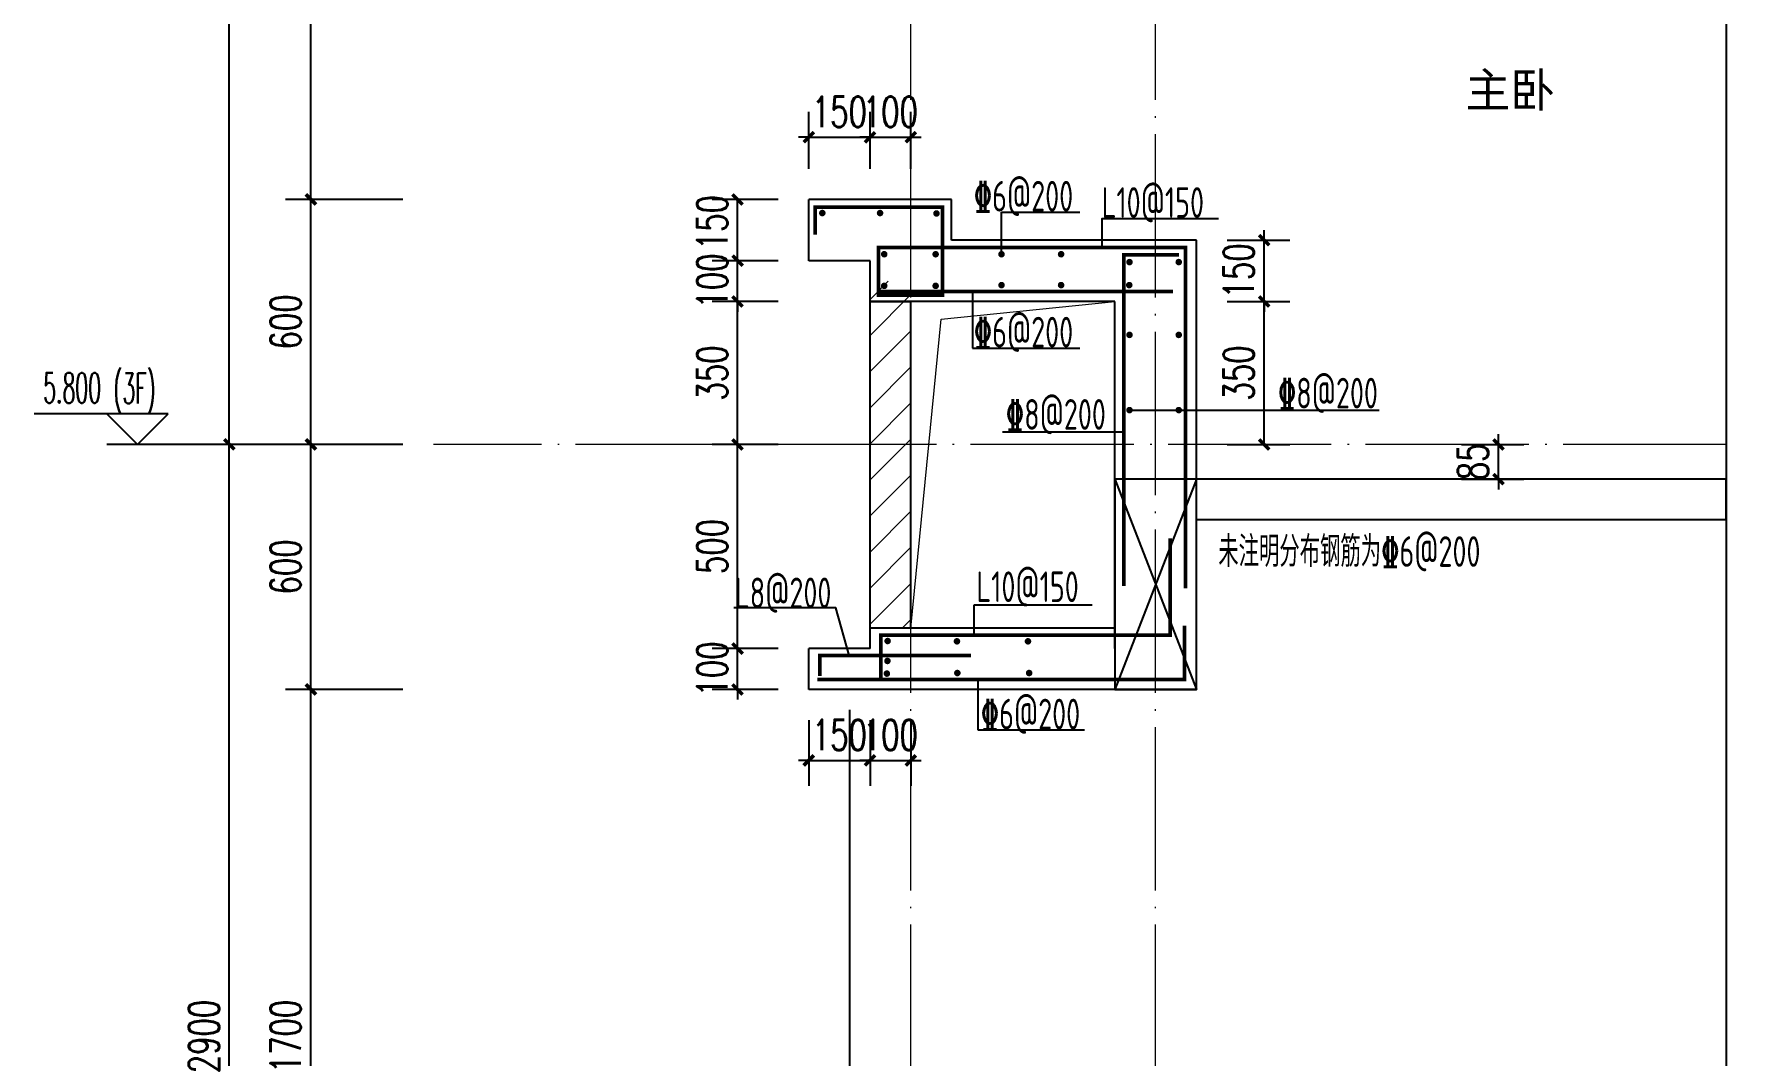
# Model space of a CAD drawing. Extents: x -1712635 to -854203, y -534641 to -21985.
# Drawn here: x -1004575 to -1000375, y -159587 to -157086 of the extents above; entities that cross this region are included whole.
import ezdxf

# ---------------------------------------------------------------- set-up
doc = ezdxf.new("R2010")
doc.units = 0
doc.header["$LTSCALE"] = 1000
doc.linetypes.add('DOTE', pattern=[2.4200000000000004, 2, -0.2, 0.02, -0.2])
doc.layers.get('0').update_dxf_attribs({"linetype": 'CONTINUOUS'})
doc.layers.get('Defpoints').update_dxf_attribs({"linetype": 'CONTINUOUS'})
for name, color, linetype in [('DIM_ELEV', 3, 'CONTINUOUS'), ('DIM_SYMB', 3, 'CONTINUOUS'), ('PUB_DIM', 3, 'CONTINUOUS'), ('PUB_TEXT', 2, 'CONTINUOUS'), ('REIN', 6, 'CONTINUOUS'), ('S-大样-砼线', 7, 'CONTINUOUS'), ('S-引出线', 40, 'CONTINUOUS'), ('TEXT', 2, 'CONTINUOUS'), ('WALL', 2, 'CONTINUOUS'), ('看线', 251, 'CONTINUOUS')]:
    doc.layers.add(name, color=color, linetype=linetype)
for name, color, linetype, lineweight in [('DOTE', 19, 'DOTE', 9), ('PUB_HATCH', 8, 'CONTINUOUS', 9), ('立面-洞口示意', 152, 'CONTINUOUS', 13)]:
    doc.layers.add(name, color=color, linetype=linetype, lineweight=lineweight)
doc.styles.add('_TCH_DIM', font='SIMPLEX.shx', dxfattribs={"width": 0.7, "bigfont": 'GBCBIG.shx'})
doc.styles.add('_TCH_DIM_T3', font='SIMPLEX', dxfattribs={"width": 0.7058823529411765, "bigfont": 'GBCBIG'})
doc.styles.add('TSSD_REIN', font='tssdeng.shx', dxfattribs={"width": 0.7, "height": 300, "bigfont": 'tssdchn.shx'})
doc.styles.add('w', font='tssdeng.shx', dxfattribs={"width": 0.8, "bigfont": 'tssdchn.shx'})
doc.dimstyles.new('_TCH_ARCH&&25', dxfattribs={"dimtxt": 74.375, "dimasz": 25, "dimexe": 62.5, "dimexo": 75, "dimgap": 25, "dimtad": 1, "dimdec": 0, "dimzin": 0, "dimdsep": 46, "dimtxsty": '_TCH_DIM_T3', "dimblk": 'ARCHTICK', "dimcen": 0.09, "dimclrt": 7, "dimazin": 0, "dimtfac": 1, "dimtdec": 0, "dimtix": 1, "dimtmove": 2, "dimatfit": 3, "dimldrblk": 'ARCHTICK', "dimfxl": 0, "dimtolj": 1, "dimtzin": 0, "dimarcsym": 0})

# ---------------------------------------------------------------- blocks, each defined once
blk = doc.blocks.new('_ArchTick')
at = {"color": 0, "const_width": 0.35}
blk.add_lwpolyline([(-0.5, -0.5), (0.5, 0.5)], dxfattribs=at)
blk = doc.blocks.new('*D3019')
at = {"layer": 'Defpoints', "color": 0}
for p in [(-1003896.607714229, -158690.5150327926), (-1003596.607714208, -158690.5150327926), (-1003596.607714208, -160390.5150328035)]:
    blk.add_point(p, dxfattribs=at)
at = {"layer": 'PUB_DIM', "color": 0, "lineweight": -2}
for p, q in [((-1003671.607714208, -158690.5150327926), (-1003959.107714229, -158690.5150327926)), ((-1003896.607714229, -160390.5150328035), (-1003896.607714229, -158690.5150327926)), ((-1003671.607714208, -160390.5150328035), (-1003959.107714229, -160390.5150328035))]:
    blk.add_line(p, q, dxfattribs=at)
at = {"layer": 'PUB_DIM', "color": 0, "lineweight": -2, "xscale": 25, "yscale": 25, "zscale": 25}
for p, rotation in [((-1003896.607714229, -158690.5150327926), 90), ((-1003896.607714229, -160390.5150328035), 270)]:
    blk.add_blockref('_ArchTick', p, dxfattribs=dict(at, rotation=rotation))
at = {"layer": 'PUB_DIM', "color": 7, "insert": (-1003958.795214229, -159540.5150327982), "char_height": 74.375, "attachment_point": 5, "rotation": 90, "style": '_TCH_DIM_T3'}
blk.add_mtext('\\A1;1700', dxfattribs=at)
blk = doc.blocks.new('*D3020')
at = {"layer": 'Defpoints', "color": 0}
for p in [(-1003896.607714229, -158090.5150327929), (-1003596.607714208, -158090.5150327929), (-1003596.607714208, -158690.5150327926)]:
    blk.add_point(p, dxfattribs=at)
at = {"layer": 'PUB_DIM', "color": 0, "lineweight": -2}
for p, q in [((-1003671.607714208, -158090.5150327929), (-1003959.107714229, -158090.5150327929)), ((-1003896.607714229, -158690.5150327926), (-1003896.607714229, -158090.5150327929)), ((-1003671.607714208, -158690.5150327926), (-1003959.107714229, -158690.5150327926))]:
    blk.add_line(p, q, dxfattribs=at)
at = {"layer": 'PUB_DIM', "color": 0, "lineweight": -2, "xscale": 25, "yscale": 25, "zscale": 25}
for p, rotation in [((-1003896.607714229, -158090.5150327929), 90), ((-1003896.607714229, -158690.5150327926), 270)]:
    blk.add_blockref('_ArchTick', p, dxfattribs=dict(at, rotation=rotation))
at = {"layer": 'PUB_DIM', "color": 7, "insert": (-1003958.795214229, -158390.5150327929), "char_height": 74.375, "attachment_point": 5, "rotation": 90, "style": '_TCH_DIM_T3'}
blk.add_mtext('\\A1;600', dxfattribs=at)
blk = doc.blocks.new('*D3021')
at = {"layer": 'Defpoints', "color": 0}
for p in [(-1003896.607714229, -157490.5150327968), (-1003596.607714208, -157490.5150327968), (-1003596.607714208, -158090.5150327929)]:
    blk.add_point(p, dxfattribs=at)
at = {"layer": 'PUB_DIM', "color": 0, "lineweight": -2}
for p, q in [((-1003671.607714208, -157490.5150327968), (-1003959.107714229, -157490.5150327968)), ((-1003896.607714229, -158090.5150327929), (-1003896.607714229, -157490.5150327968)), ((-1003671.607714208, -158090.5150327929), (-1003959.107714229, -158090.5150327929))]:
    blk.add_line(p, q, dxfattribs=at)
at = {"layer": 'PUB_DIM', "color": 0, "lineweight": -2, "xscale": 25, "yscale": 25, "zscale": 25}
for p, rotation in [((-1003896.607714229, -157490.5150327968), 90), ((-1003896.607714229, -158090.5150327929), 270)]:
    blk.add_blockref('_ArchTick', p, dxfattribs=dict(at, rotation=rotation))
at = {"layer": 'PUB_DIM', "color": 7, "insert": (-1003958.795214229, -157790.515032795), "char_height": 74.375, "attachment_point": 5, "rotation": 90, "style": '_TCH_DIM_T3'}
blk.add_mtext('\\A1;600', dxfattribs=at)
blk = doc.blocks.new('*D3022')
at = {"layer": 'Defpoints', "color": 0}
for p in [(-1003896.607714229, -155790.5150327929), (-1003596.607714208, -155790.5150327929), (-1003596.607714208, -157490.5150327968)]:
    blk.add_point(p, dxfattribs=at)
at = {"layer": 'PUB_DIM', "color": 0, "lineweight": -2}
for p, q in [((-1003671.607714208, -155790.5150327929), (-1003959.107714229, -155790.5150327929)), ((-1003896.607714229, -157490.5150327968), (-1003896.607714229, -155790.5150327929)), ((-1003671.607714208, -157490.5150327968), (-1003959.107714229, -157490.5150327968))]:
    blk.add_line(p, q, dxfattribs=at)
at = {"layer": 'PUB_DIM', "color": 0, "lineweight": -2, "xscale": 25, "yscale": 25, "zscale": 25}
for p, rotation in [((-1003896.607714229, -155790.5150327929), 90), ((-1003896.607714229, -157490.5150327968), 270)]:
    blk.add_blockref('_ArchTick', p, dxfattribs=dict(at, rotation=rotation))
at = {"layer": 'PUB_DIM', "color": 7, "insert": (-1003958.795214229, -156640.515032795), "char_height": 74.375, "attachment_point": 5, "rotation": 90, "style": '_TCH_DIM_T3'}
blk.add_mtext('\\A1;1700', dxfattribs=at)
blk = doc.blocks.new('*D3034')
at = {"layer": 'Defpoints', "color": 0}
for p in [(-1004096.607714233, -158090.515032793), (-1003596.607714208, -158090.515032793), (-1003596.607714208, -160990.515032793)]:
    blk.add_point(p, dxfattribs=at)
at = {"layer": 'PUB_DIM', "color": 0, "lineweight": -2}
for p, q in [((-1003671.607714208, -158090.515032793), (-1004159.107714233, -158090.515032793)), ((-1004096.607714233, -160990.515032793), (-1004096.607714233, -158090.515032793)), ((-1003671.607714208, -160990.515032793), (-1004159.107714233, -160990.515032793))]:
    blk.add_line(p, q, dxfattribs=at)
at = {"layer": 'PUB_DIM', "color": 0, "lineweight": -2, "xscale": 25, "yscale": 25, "zscale": 25}
for p, rotation in [((-1004096.607714233, -158090.515032793), 90), ((-1004096.607714233, -160990.515032793), 270)]:
    blk.add_blockref('_ArchTick', p, dxfattribs=dict(at, rotation=rotation))
at = {"layer": 'PUB_DIM', "color": 7, "insert": (-1004158.795214233, -159540.5150327932), "char_height": 74.375, "attachment_point": 5, "rotation": 90, "style": '_TCH_DIM_T3'}
blk.add_mtext('\\A1;2900', dxfattribs=at)
blk = doc.blocks.new('*D3035')
at = {"layer": 'Defpoints', "color": 0}
for p in [(-1004096.607714233, -155190.5150327932), (-1003596.607714208, -155190.5150327932), (-1003596.607714208, -158090.515032793)]:
    blk.add_point(p, dxfattribs=at)
at = {"layer": 'PUB_DIM', "color": 0, "lineweight": -2}
for p, q in [((-1003671.607714208, -155190.5150327932), (-1004159.107714233, -155190.5150327932)), ((-1004096.607714233, -158090.515032793), (-1004096.607714233, -155190.5150327932)), ((-1003671.607714208, -158090.515032793), (-1004159.107714233, -158090.515032793))]:
    blk.add_line(p, q, dxfattribs=at)
at = {"layer": 'PUB_DIM', "color": 0, "lineweight": -2, "xscale": 25, "yscale": 25, "zscale": 25}
for p, rotation in [((-1004096.607714233, -155190.5150327932), 90), ((-1004096.607714233, -158090.515032793), 270)]:
    blk.add_blockref('_ArchTick', p, dxfattribs=dict(at, rotation=rotation))
at = {"layer": 'PUB_DIM', "color": 7, "insert": (-1004158.795214233, -156640.5150327933), "char_height": 74.375, "attachment_point": 5, "rotation": 90, "style": '_TCH_DIM_T3'}
blk.add_mtext('\\A1;2900', dxfattribs=at)
blk = doc.blocks.new('20210902.15310664')
at = {"layer": 'DOTE', "color": 1, "linetype": 'DOTE', "ltscale": 0.2}
for p, q in [((79213.18005989143, -133245.8924750999), (79213.1800598912, -113645.8901854938)), ((79813.18005989143, -133245.8924751), (79813.1800598912, -113645.8901854938)), ((81211.70497911726, -126345.8901854939), (78042.98590281163, -126345.8901854939))]:
    blk.add_line(p, q, dxfattribs=at)
blk = doc.blocks.new('FSDFSFSFSFEFSFESF')
at = {"layer": '看线'}
blk.add_line((1114228.273350265, 467393.3721650818), (1114228.273350265, 465805.1368709645), dxfattribs=at)
blk = doc.blocks.new('*D3940')
at = {"layer": 'Defpoints', "color": 0}
for p in [(-1001152.184669688, -158090.5150328045), (-1000986.224784596, -158090.5150328045), (-1001152.184669688, -158175.5150327923)]:
    blk.add_point(p, dxfattribs=at)
at = {"layer": 'PUB_DIM', "color": 0, "lineweight": -2}
for p, q in [((-1001077.184669688, -158090.5150328045), (-1000923.724784596, -158090.5150328045)), ((-1000986.224784596, -158090.5150328045), (-1000986.224784596, -158065.5150328045)), ((-1000986.224784596, -158175.5150327923), (-1000986.224784596, -158090.5150328045)), ((-1001077.184669688, -158175.5150327923), (-1000923.724784596, -158175.5150327923)), ((-1000986.224784596, -158175.5150327923), (-1000986.224784596, -158200.5150327923))]:
    blk.add_line(p, q, dxfattribs=at)
at = {"layer": 'PUB_DIM', "color": 0, "lineweight": -2, "xscale": 25, "yscale": 25, "zscale": 25}
for p, rotation in [((-1000986.224784596, -158090.5150328045), 270), ((-1000986.224784596, -158175.5150327923), 90)]:
    blk.add_blockref('_ArchTick', p, dxfattribs=dict(at, rotation=rotation))
at = {"layer": 'PUB_DIM', "color": 7, "insert": (-1001048.412284596, -158133.0150327986), "char_height": 74.375, "attachment_point": 5, "rotation": 90, "style": '_TCH_DIM_T3'}
blk.add_mtext('\\A1;85', dxfattribs=at)
blk = doc.blocks.new('*D3941')
at = {"layer": 'Defpoints', "color": 0}
for p in [(-1002526.413550595, -157338.191554694), (-1002676.413550625, -157490.5150328006), (-1002526.413550595, -157490.5150328035)]:
    blk.add_point(p, dxfattribs=at)
at = {"layer": 'PUB_DIM', "color": 0, "lineweight": -2}
for p, q in [((-1002676.413550625, -157415.5150328006), (-1002676.413550625, -157275.691554694)), ((-1002526.413550595, -157415.5150328035), (-1002526.413550595, -157275.691554694)), ((-1002676.413550625, -157338.191554694), (-1002701.413550625, -157338.191554694)), ((-1002676.413550625, -157338.191554694), (-1002526.413550595, -157338.191554694)), ((-1002526.413550595, -157338.191554694), (-1002501.413550595, -157338.191554694))]:
    blk.add_line(p, q, dxfattribs=at)
at = {"layer": 'PUB_DIM', "color": 0, "lineweight": -2, "xscale": 25, "yscale": 25, "zscale": 25}
blk.add_blockref('_ArchTick', (-1002676.413550625, -157338.191554694), dxfattribs=at)
at = {"layer": 'PUB_DIM', "color": 0, "lineweight": -2, "xscale": 25, "yscale": 25, "zscale": 25, "rotation": 180}
blk.add_blockref('_ArchTick', (-1002526.413550595, -157338.191554694), dxfattribs=at)
at = {"layer": 'PUB_DIM', "color": 7, "insert": (-1002601.41355061, -157276.004054694), "char_height": 74.375, "attachment_point": 5, "style": '_TCH_DIM_T3'}
blk.add_mtext('\\A1;150', dxfattribs=at)
blk = doc.blocks.new('*D3942')
at = {"layer": 'Defpoints', "color": 0}
for p in [(-1002426.413557273, -157338.1915546964), (-1002526.413550595, -157490.5150328035), (-1002426.413557273, -157490.5150328053)]:
    blk.add_point(p, dxfattribs=at)
at = {"layer": 'PUB_DIM', "color": 0, "lineweight": -2}
for p, q in [((-1002526.413550595, -157415.5150328035), (-1002526.413550595, -157275.6915546964)), ((-1002426.413557273, -157415.5150328053), (-1002426.413557273, -157275.6915546964)), ((-1002526.413550595, -157338.1915546964), (-1002551.413550595, -157338.1915546964)), ((-1002526.413550595, -157338.1915546964), (-1002426.413557273, -157338.1915546964)), ((-1002426.413557273, -157338.1915546964), (-1002401.413557273, -157338.1915546964))]:
    blk.add_line(p, q, dxfattribs=at)
at = {"layer": 'PUB_DIM', "color": 0, "lineweight": -2, "xscale": 25, "yscale": 25, "zscale": 25}
blk.add_blockref('_ArchTick', (-1002526.413550595, -157338.1915546964), dxfattribs=at)
at = {"layer": 'PUB_DIM', "color": 0, "lineweight": -2, "xscale": 25, "yscale": 25, "zscale": 25, "rotation": 180}
blk.add_blockref('_ArchTick', (-1002426.413557273, -157338.1915546964), dxfattribs=at)
at = {"layer": 'PUB_DIM', "color": 7, "insert": (-1002476.413553934, -157276.0040546964), "char_height": 74.375, "attachment_point": 5, "style": '_TCH_DIM_T3'}
blk.add_mtext('\\A1;100', dxfattribs=at)
blk = doc.blocks.new('*D3943')
at = {"layer": 'Defpoints', "color": 0}
for p in [(-1002676.413550588, -158690.5150327968), (-1002526.413550589, -158690.5150327997), (-1002526.413550589, -158864.2257227528)]:
    blk.add_point(p, dxfattribs=at)
at = {"layer": 'PUB_DIM', "color": 0, "lineweight": -2}
for p, q in [((-1002676.413550588, -158765.5150327968), (-1002676.413550588, -158926.7257227528)), ((-1002526.413550589, -158765.5150327997), (-1002526.413550589, -158926.7257227528)), ((-1002676.413550588, -158864.2257227528), (-1002701.413550588, -158864.2257227528)), ((-1002676.413550588, -158864.2257227528), (-1002526.413550589, -158864.2257227528)), ((-1002526.413550589, -158864.2257227528), (-1002501.413550589, -158864.2257227528))]:
    blk.add_line(p, q, dxfattribs=at)
at = {"layer": 'PUB_DIM', "color": 0, "lineweight": -2, "xscale": 25, "yscale": 25, "zscale": 25}
blk.add_blockref('_ArchTick', (-1002676.413550588, -158864.2257227528), dxfattribs=at)
at = {"layer": 'PUB_DIM', "color": 0, "lineweight": -2, "xscale": 25, "yscale": 25, "zscale": 25, "rotation": 180}
blk.add_blockref('_ArchTick', (-1002526.413550589, -158864.2257227528), dxfattribs=at)
at = {"layer": 'PUB_DIM', "color": 7, "insert": (-1002601.413550588, -158802.0382227528), "char_height": 74.375, "attachment_point": 5, "style": '_TCH_DIM_T3'}
blk.add_mtext('\\A1;150', dxfattribs=at)
blk = doc.blocks.new('*D3944')
at = {"layer": 'Defpoints', "color": 0}
for p in [(-1002526.413550589, -158690.5150327997), (-1002426.413557267, -158690.5150328016), (-1002426.413557267, -158864.2257227552)]:
    blk.add_point(p, dxfattribs=at)
at = {"layer": 'PUB_DIM', "color": 0, "lineweight": -2}
for p, q in [((-1002526.413550589, -158765.5150327997), (-1002526.413550589, -158926.7257227552)), ((-1002426.413557267, -158765.5150328016), (-1002426.413557267, -158926.7257227552)), ((-1002526.413550589, -158864.2257227552), (-1002551.413550589, -158864.2257227552)), ((-1002526.413550589, -158864.2257227552), (-1002426.413557267, -158864.2257227552)), ((-1002426.413557267, -158864.2257227552), (-1002401.413557267, -158864.2257227552))]:
    blk.add_line(p, q, dxfattribs=at)
at = {"layer": 'PUB_DIM', "color": 0, "lineweight": -2, "xscale": 25, "yscale": 25, "zscale": 25}
blk.add_blockref('_ArchTick', (-1002526.413550589, -158864.2257227552), dxfattribs=at)
at = {"layer": 'PUB_DIM', "color": 0, "lineweight": -2, "xscale": 25, "yscale": 25, "zscale": 25, "rotation": 180}
blk.add_blockref('_ArchTick', (-1002426.413557267, -158864.2257227552), dxfattribs=at)
at = {"layer": 'PUB_DIM', "color": 7, "insert": (-1002476.413553928, -158802.0382227552), "char_height": 74.375, "attachment_point": 5, "style": '_TCH_DIM_T3'}
blk.add_mtext('\\A1;100', dxfattribs=at)
blk = doc.blocks.new('*D3945')
at = {"layer": 'Defpoints', "color": 0}
for p in [(-1002851.024317051, -157490.5150328006), (-1002676.413550602, -157490.5150328006), (-1002676.413550602, -157640.5150328006)]:
    blk.add_point(p, dxfattribs=at)
at = {"layer": 'PUB_DIM', "color": 0, "lineweight": -2}
for p, q in [((-1002751.413550602, -157490.5150328006), (-1002913.524317051, -157490.5150328006)), ((-1002851.024317051, -157640.5150328006), (-1002851.024317051, -157490.5150328006)), ((-1002751.413550602, -157640.5150328006), (-1002913.524317051, -157640.5150328006))]:
    blk.add_line(p, q, dxfattribs=at)
at = {"layer": 'PUB_DIM', "color": 0, "lineweight": -2, "xscale": 25, "yscale": 25, "zscale": 25}
for p, rotation in [((-1002851.024317051, -157490.5150328006), 90), ((-1002851.024317051, -157640.5150328006), 270)]:
    blk.add_blockref('_ArchTick', p, dxfattribs=dict(at, rotation=rotation))
at = {"layer": 'PUB_DIM', "color": 7, "insert": (-1002913.211817051, -157547.2264576754), "char_height": 74.375, "attachment_point": 5, "rotation": 90, "style": '_TCH_DIM_T3'}
blk.add_mtext('\\A1;150', dxfattribs=at)
blk = doc.blocks.new('*D3946')
at = {"layer": 'Defpoints', "color": 0}
for p in [(-1002851.024317051, -157740.5150359645), (-1002676.413550588, -157740.5150359645), (-1002676.413550602, -158090.5150328007)]:
    blk.add_point(p, dxfattribs=at)
at = {"layer": 'PUB_DIM', "color": 0, "lineweight": -2}
for p, q in [((-1002751.413550588, -157740.5150359645), (-1002913.524317051, -157740.5150359645)), ((-1002851.024317051, -158090.5150328007), (-1002851.024317051, -157740.5150359645)), ((-1002751.413550602, -158090.5150328007), (-1002913.524317051, -158090.5150328007))]:
    blk.add_line(p, q, dxfattribs=at)
at = {"layer": 'PUB_DIM', "color": 0, "lineweight": -2, "xscale": 25, "yscale": 25, "zscale": 25}
for p, rotation in [((-1002851.024317051, -157740.5150359645), 90), ((-1002851.024317051, -158090.5150328007), 270)]:
    blk.add_blockref('_ArchTick', p, dxfattribs=dict(at, rotation=rotation))
at = {"layer": 'PUB_DIM', "color": 7, "insert": (-1002913.211817051, -157915.5150343828), "char_height": 74.375, "attachment_point": 5, "rotation": 90, "style": '_TCH_DIM_T3'}
blk.add_mtext('\\A1;350', dxfattribs=at)
blk = doc.blocks.new('*D3947')
at = {"layer": 'Defpoints', "color": 0}
for p in [(-1002851.024317051, -158090.5150328007), (-1002676.413550602, -158090.5150328007), (-1002676.413550602, -158590.5150328006)]:
    blk.add_point(p, dxfattribs=at)
at = {"layer": 'PUB_DIM', "color": 0, "lineweight": -2}
for p, q in [((-1002751.413550602, -158090.5150328007), (-1002913.524317051, -158090.5150328007)), ((-1002851.024317051, -158590.5150328006), (-1002851.024317051, -158090.5150328007)), ((-1002751.413550602, -158590.5150328006), (-1002913.524317051, -158590.5150328006))]:
    blk.add_line(p, q, dxfattribs=at)
at = {"layer": 'PUB_DIM', "color": 0, "lineweight": -2, "xscale": 25, "yscale": 25, "zscale": 25}
for p, rotation in [((-1002851.024317051, -158090.5150328007), 90), ((-1002851.024317051, -158590.5150328006), 270)]:
    blk.add_blockref('_ArchTick', p, dxfattribs=dict(at, rotation=rotation))
at = {"layer": 'PUB_DIM', "color": 7, "insert": (-1002913.211817051, -158340.5150328008), "char_height": 74.375, "attachment_point": 5, "rotation": 90, "style": '_TCH_DIM_T3'}
blk.add_mtext('\\A1;500', dxfattribs=at)
blk = doc.blocks.new('*D3948')
at = {"layer": 'Defpoints', "color": 0}
for p in [(-1002851.024317051, -158590.5150328006), (-1002676.413550602, -158590.5150328006), (-1002676.413550602, -158690.5150328006)]:
    blk.add_point(p, dxfattribs=at)
at = {"layer": 'PUB_DIM', "color": 0, "lineweight": -2}
for p, q in [((-1002751.413550602, -158590.5150328006), (-1002913.524317051, -158590.5150328006)), ((-1002851.024317051, -158590.5150328006), (-1002851.024317051, -158565.5150328006)), ((-1002851.024317051, -158690.5150328006), (-1002851.024317051, -158590.5150328006)), ((-1002751.413550602, -158690.5150328006), (-1002913.524317051, -158690.5150328006)), ((-1002851.024317051, -158690.5150328006), (-1002851.024317051, -158715.5150328006))]:
    blk.add_line(p, q, dxfattribs=at)
at = {"layer": 'PUB_DIM', "color": 0, "lineweight": -2, "xscale": 25, "yscale": 25, "zscale": 25}
for p, rotation in [((-1002851.024317051, -158590.5150328006), 270), ((-1002851.024317051, -158690.5150328006), 90)]:
    blk.add_blockref('_ArchTick', p, dxfattribs=dict(at, rotation=rotation))
at = {"layer": 'PUB_DIM', "color": 7, "insert": (-1002913.211817051, -158640.5150328007), "char_height": 74.375, "attachment_point": 5, "rotation": 90, "style": '_TCH_DIM_T3'}
blk.add_mtext('\\A1;100', dxfattribs=at)
blk = doc.blocks.new('*D3983')
at = {"layer": 'Defpoints', "color": 0}
for p in [(-1001726.413550566, -157740.5150327995), (-1001560.453665474, -157740.5150327995), (-1001726.413550566, -158090.5150509348)]:
    blk.add_point(p, dxfattribs=at)
at = {"layer": 'PUB_DIM', "color": 0, "lineweight": -2}
for p, q in [((-1001651.413550566, -157740.5150327995), (-1001497.953665474, -157740.5150327995)), ((-1001560.453665474, -158090.5150509348), (-1001560.453665474, -157740.5150327995)), ((-1001651.413550566, -158090.5150509348), (-1001497.953665474, -158090.5150509348))]:
    blk.add_line(p, q, dxfattribs=at)
at = {"layer": 'PUB_DIM', "color": 0, "lineweight": -2, "xscale": 25, "yscale": 25, "zscale": 25}
for p, rotation in [((-1001560.453665474, -157740.5150327995), 90), ((-1001560.453665474, -158090.5150509348), 270)]:
    blk.add_blockref('_ArchTick', p, dxfattribs=dict(at, rotation=rotation))
at = {"layer": 'PUB_DIM', "color": 7, "insert": (-1001622.641165474, -157915.5150418673), "char_height": 74.375, "attachment_point": 5, "rotation": 90, "style": '_TCH_DIM_T3'}
blk.add_mtext('\\A1;350', dxfattribs=at)
blk = doc.blocks.new('*D3984')
at = {"layer": 'Defpoints', "color": 0}
for p in [(-1001726.413550566, -157590.5150509332), (-1001560.453665474, -157590.5150509332), (-1001726.413550566, -157740.5150327995)]:
    blk.add_point(p, dxfattribs=at)
at = {"layer": 'PUB_DIM', "color": 0, "lineweight": -2}
for p, q in [((-1001651.413550566, -157590.5150509332), (-1001497.953665474, -157590.5150509332)), ((-1001560.453665474, -157590.5150509332), (-1001560.453665474, -157565.5150509332)), ((-1001560.453665474, -157740.5150327995), (-1001560.453665474, -157590.5150509332)), ((-1001651.413550566, -157740.5150327995), (-1001497.953665474, -157740.5150327995)), ((-1001560.453665474, -157740.5150327995), (-1001560.453665474, -157765.5150327995))]:
    blk.add_line(p, q, dxfattribs=at)
at = {"layer": 'PUB_DIM', "color": 0, "lineweight": -2, "xscale": 25, "yscale": 25, "zscale": 25}
for p, rotation in [((-1001560.453665474, -157590.5150509332), 270), ((-1001560.453665474, -157740.5150327995), 90)]:
    blk.add_blockref('_ArchTick', p, dxfattribs=dict(at, rotation=rotation))
at = {"layer": 'PUB_DIM', "color": 7, "insert": (-1001622.641165474, -157665.5150418665), "char_height": 74.375, "attachment_point": 5, "rotation": 90, "style": '_TCH_DIM_T3'}
blk.add_mtext('\\A1;150', dxfattribs=at)
blk = doc.blocks.new('*D3985')
at = {"layer": 'Defpoints', "color": 0}
for p in [(-1002851.024317051, -157640.5150327968), (-1002676.413550588, -157640.5150327968), (-1002676.413550588, -157740.5150359645)]:
    blk.add_point(p, dxfattribs=at)
at = {"layer": 'PUB_DIM', "color": 0, "lineweight": -2}
for p, q in [((-1002851.024317051, -157640.5150327968), (-1002851.024317051, -157615.5150327968)), ((-1002751.413550588, -157640.5150327968), (-1002913.524317051, -157640.5150327968)), ((-1002851.024317051, -157740.5150359645), (-1002851.024317051, -157640.5150327968)), ((-1002751.413550588, -157740.5150359645), (-1002913.524317051, -157740.5150359645)), ((-1002851.024317051, -157740.5150359645), (-1002851.024317051, -157765.5150359645))]:
    blk.add_line(p, q, dxfattribs=at)
at = {"layer": 'PUB_DIM', "color": 0, "lineweight": -2, "xscale": 25, "yscale": 25, "zscale": 25}
for p, rotation in [((-1002851.024317051, -157640.5150327968), 270), ((-1002851.024317051, -157740.5150359645), 90)]:
    blk.add_blockref('_ArchTick', p, dxfattribs=dict(at, rotation=rotation))
at = {"layer": 'PUB_DIM', "color": 7, "insert": (-1002913.211817051, -157690.5150343809), "char_height": 74.375, "attachment_point": 5, "rotation": 90, "style": '_TCH_DIM_T3'}
blk.add_mtext('\\A1;100', dxfattribs=at)

msp = doc.modelspace()

# ---------------------------------------------------------------- hatches: boundary and pattern name
at = {"layer": 'PUB_HATCH'}
h = msp.add_hatch(dxfattribs=at)
h.set_pattern_fill('普通砖', color=256, scale=25, style=0)
h.set_pattern_definition([(45, (-1423557.011045069, 4597.394849552016), (-44.19419150182874, 44.19419150182875), [])])
h.paths.add_polyline_path([(-1002526.41355096, -158540.5150327876), (-1002426.413550959, -158540.5150327876), (-1002426.413557293, -157690.515032801), (-1002526.413557293, -157690.5150335461)])

# ---------------------------------------------------------------- linework, layer by layer
at = {"layer": 'DIM_ELEV', "color": 1}
for p, q in [((-1004246.607714234, -158015.515032793), (-1004574.607714234, -158015.515032793)), ((-1004321.607714234, -158090.515032793), (-1004396.607714234, -158015.515032793)), ((-1004321.607714234, -158090.515032793), (-1004246.607714234, -158015.515032793)), ((-1003896.607714229, -158090.515032793), (-1004396.607714234, -158090.515032793))]:
    msp.add_line(p, q, dxfattribs=at)
at = {"layer": 'DIM_SYMB'}
msp.add_lwpolyline([(-1000427.888637901, -145970.5150302512), (-1000427.888637902, -155602.3911763251), (-1000375.388637902, -155621.4996136241), (-1000480.388637902, -155640.0139465985), (-1000427.888637902, -155658.6411763251), (-1000427.888637902, -165290.517322399)], dxfattribs=at)
at = {"layer": 'REIN', "const_width": 9}
for points in [[(-1002660.550178146, -157576.4617059965), (-1002660.550178146, -157509.257223687), (-1002348.488700574, -157509.257223687), (-1002348.488700574, -157725.2990673323), (-1002505.791861301, -157725.2990673323), (-1002505.791861301, -157608.0330424596), (-1001753.154291486, -157608.0330424596), (-1001753.154291486, -158443.0425808345)], [(-1001904.254395312, -158437.4422073056), (-1001904.254395312, -157626.3111846288), (-1001769.536723798, -157626.3111846288)], [(-1002505.791904545, -157716.3010142273), (-1001784.166823352, -157716.3010142273)], [(-1002499.734582834, -158663.332322192), (-1002499.734582834, -158557.6111109259), (-1001790.846623142, -158557.6111109259), (-1001790.846623142, -158320.6722310113)], [(-1002655.791861334, -158666.300912653), (-1001755.425906934, -158666.300912653), (-1001755.425906934, -158534.7394852422)], [(-1002649.73458511, -158657.9492220685), (-1002649.73458511, -158607.6074029013), (-1002278.667637031, -158607.6074029013)]]:
    msp.add_lwpolyline(points, dxfattribs=at)
at = {"layer": 'REIN', "const_width": 8}
for points in [[(-1002647.309662499, -157523.8882230035, 1), (-1002639.309662499, -157523.8882230035, 1)], [(-1002505.752723106, -157523.8882230035, 1), (-1002497.752723106, -157523.8882230035, 1)], [(-1002367.535891303, -157524.8113614953, 1), (-1002359.535891303, -157524.8113614953, 1)], [(-1002495.573347726, -157624.7564890272, 1), (-1002487.573347726, -157624.7564890272, 1)], [(-1002369.603576937, -157624.7564890272, 1), (-1002361.603576937, -157624.7564890272, 1)], [(-1002208.165044972, -157624.7564890272, 1), (-1002200.165044972, -157624.7564890272, 1)], [(-1002062.154628851, -157624.7564890272, 1), (-1002054.154628851, -157624.7564890272, 1)], [(-1001894.513039985, -157643.9577696881, 1), (-1001886.513039985, -157643.9577696881, 1)], [(-1001773.79200966, -157643.9577696881, 1), (-1001765.79200966, -157643.9577696881, 1)], [(-1002495.573390969, -157702.1579755237, 1), (-1002487.573390969, -157702.1579755237, 1)], [(-1002369.60362018, -157702.1579755237, 1), (-1002361.60362018, -157702.1579755237, 1)], [(-1002208.165088215, -157700.3351680974, 1), (-1002200.165088215, -157700.3351680974, 1)], [(-1002062.154672095, -157700.3351680974, 1), (-1002054.154672095, -157700.3351680974, 1)], [(-1001895.099199221, -157700.3351680974, 1), (-1001887.099199221, -157700.3351680974, 1)], [(-1001894.513039985, -157822.3081265724, 1), (-1001886.513039985, -157822.3081265724, 1)], [(-1001773.79200966, -157822.3081265724, 1), (-1001765.79200966, -157822.3081265724, 1)], [(-1001894.513039985, -158006.443484675, 1), (-1001886.513039985, -158006.443484675, 1)], [(-1001773.79200966, -158006.443484675, 1), (-1001765.79200966, -158006.443484675, 1)], [(-1002487.305592693, -158571.9030268092, 1), (-1002479.305592693, -158571.9030268092, 1)], [(-1002317.387479737, -158572.6729082067, 1), (-1002309.387479737, -158572.6729082067, 1)], [(-1002143.342815945, -158572.6729082067, 1), (-1002135.342815945, -158572.6729082067, 1)], [(-1002489.092172414, -158651.7295330738, 1), (-1002481.092172414, -158651.7295330738, 1)], [(-1002487.711938713, -158620.7728011517, 1), (-1002479.711938713, -158620.7728011517, 1)], [(-1002316.375139462, -158650.3350665231, 1), (-1002308.375139462, -158650.3350665231, 1)], [(-1002140.460856353, -158650.3350665231, 1), (-1002132.460856353, -158650.3350665231, 1)]]:
    msp.add_lwpolyline(points, format="xyb", close=True, dxfattribs=at)
at = {"layer": 'S-大样-砼线'}
for p, q in [((-1001926.413556439, -158175.5150287421), (-1001726.413557622, -158690.5150146605)), ((-1001726.410609695, -158175.5150287384), (-1001926.410608497, -158690.5150146642))]:
    msp.add_line(p, q, dxfattribs=at)
msp.add_lwpolyline([(-1001726.413550577, -158175.5150287421), (-1001926.413556439, -158175.5150287421), (-1001926.413556437, -158690.5150146605), (-1001726.413550576, -158690.5150146605)], close=True, dxfattribs=at)
at = {"layer": 'S-引出线'}
for p, q in [((-1002204.165044972, -157624.7564890272), (-1002204.165044972, -157521.5657369335)), ((-1002204.165044972, -157521.5657369335), (-1002011.933100885, -157521.5657369335)), ((-1002275.267213533, -157716.3010142273), (-1002275.267213534, -157854.381188669)), ((-1002275.267213534, -157854.381188669), (-1002011.936086738, -157854.381188669)), ((-1001890.513039985, -158006.443484675), (-1001278.699965453, -158006.443484675)), ((-1002201.523967987, -158059.5093081956), (-1001904.254395312, -158059.5093081956)), ((-1002270.951909922, -158483.5526837634), (-1001982.05926104, -158483.5526837634)), ((-1002270.951909922, -158557.6111109259), (-1002270.951909922, -158483.5526837634)), ((-1002262.211395787, -158666.300912653), (-1002262.211395787, -158789.7064350505)), ((-1002262.211395787, -158789.7064350505), (-1002000.99812927, -158789.7064350505))]:
    msp.add_line(p, q, dxfattribs=at)
for points in [[(-1001957.537063515, -157608.0330424596), (-1001957.537063515, -157537.1975487534), (-1001672.605500896, -157537.1975487534)], [(-1002576.66481394, -158609.4764766882), (-1002609.858062902, -158491.0694725416), (-1002860.002977253, -158491.0694725416)]]:
    msp.add_lwpolyline(points, dxfattribs=at)
at = {"layer": 'WALL'}
for p, q in [((-1002326.413550563, -157490.5150327869), (-1002676.413550588, -157490.5150327968)), ((-1002676.413550588, -157640.5150327968), (-1002676.413550588, -157490.5150327968)), ((-1002326.413550563, -157590.5150327939), (-1002326.413550563, -157490.5150327869)), ((-1001726.413550587, -157590.5150327939), (-1002326.413550563, -157590.5150327939)), ((-1001726.413550587, -158175.5150327996), (-1001726.413550587, -157590.5150327939)), ((-1002526.413550563, -157640.515032778), (-1002676.413550588, -157640.5150327968)), ((-1002526.413550563, -157740.5150327995), (-1002526.413550563, -157640.515032778)), ((-1002526.413550587, -158590.5150335434), (-1002526.413557293, -157740.5150335461)), ((-1002526.413557293, -157740.5150335461), (-1002426.413557293, -157740.515032801)), ((-1001926.413550587, -157740.5150327996), (-1002526.413550563, -157740.5150327995)), ((-1002426.413550981, -158540.5150327876), (-1002426.413557293, -157740.515032801)), ((-1001926.413550588, -158175.5150327971), (-1001926.413550587, -157740.5150327996)), ((-1001926.413550601, -158590.5150328049), (-1001926.413550588, -158175.5150327971)), ((-1000427.888638066, -158175.515032789), (-1001726.413550587, -158175.5150327996)), ((-1000427.888638066, -158275.515032789), (-1000427.888638066, -158175.515032789)), ((-1000427.888638066, -158275.515032789), (-1001726.413550576, -158275.5150327974)), ((-1001726.413550576, -158690.5150328049), (-1001726.413550576, -158275.5150327974)), ((-1001926.416490628, -158540.5150327874), (-1002526.413548312, -158540.5150327877)), ((-1002526.413548312, -158590.5150327877), (-1002526.413548312, -158540.5150327877)), ((-1002676.413550588, -158690.5150327968), (-1002676.413550588, -158590.5150329515)), ((-1002526.413550587, -158590.5150335434), (-1002676.413550588, -158590.5150329515)), ((-1001726.413550576, -158690.5150328049), (-1002676.413550588, -158690.5150327968))]:
    msp.add_line(p, q, dxfattribs=at)
at = {"layer": '立面-洞口示意'}
msp.add_lwpolyline([(-1002426.413550981, -158540.5150327876), (-1002352.258424825, -157783.993580415), (-1001926.413550608, -157740.5150328088)], dxfattribs=at)

# ---------------------------------------------------------------- block references
msp.add_blockref('FSDFSFSFSFEFSFESF', (-2116804.686900853, -626133.887197879))
at = {"layer": 'DOTE'}
msp.add_blockref('20210902.15310664', (-1081639.593617029, -31744.62484727311), dxfattribs=at)

# ---------------------------------------------------------------- texts
at = {"layer": 'PUB_TEXT'}
msp.add_text('主卧', height=84.39716312056737, dxfattribs=at).set_placement((-1001067.195455408, -157264.8920546787))
at = {"layer": 'PUB_TEXT', "color": 1, "style": '_TCH_DIM', "width": 0.4941176470588236}
for s, p in [('5.800', (-1004552.707714234, -157989.265032793)), ('(3F)', (-1004380.557714234, -157990.490032793))]:
    msp.add_text(s, height=74.375, dxfattribs=at).set_placement(p)
at = {"layer": 'TEXT', "width": 0.7}
for s, style, p in [('%%1326@200', 'w', (-1002272.077630764, -157520.1487095918)), ('L10@150', 'w', (-1001958.584678477, -157535.657436278)), ('%%1326@200', 'TSSD_REIN', (-1002272.080616618, -157852.9641613273)), ('%%1328@200', 'w', (-1001526.756487018, -158002.3347158621)), ('%%1328@200', 'w', (-1002193.505576766, -158054.4774008908)), ('未注明分布钢筋为%%1326@200', 'TSSD_REIN', (-1001672.911569497, -158390.2722416696)), ('L10@150', 'TSSD_REIN', (-1002265.589231185, -158476.4898717707)), ('L8@200', 'TSSD_REIN', (-1002857.204974962, -158491.6120029459)), ('%%1326@200', 'TSSD_REIN', (-1002254.957182214, -158788.2894077087))]:
    msp.add_text(s, height=75, rotation=1.867629851175362e-07, dxfattribs=dict(at, style=style)).set_placement(p)

# ---------------------------------------------------------------- dimensions: what is measured, and where the dimension line sits
at = {"layer": 'PUB_DIM'}
for p1, p2, distance, picture, middle in [((-1003596.607714208, -158090.515032793), (-1003596.607714208, -155190.5150327932), 500.00000002502924, '*D3035', (-1004158.795214233, -156640.5150327933)), ((-1003596.607714208, -157490.5150327968), (-1003596.607714208, -155790.5150327929), 300.0000000210712, '*D3022', (-1003958.795214229, -156640.515032795)), ((-1002676.413550625, -157490.5150328006), (-1002526.413550595, -157490.5150328035), 152.32347810949432, '*D3941', (-1002601.41355061, -157276.004054694)), ((-1002526.413550595, -157490.5150328035), (-1002426.413557273, -157490.5150328053), 152.32347810891224, '*D3942', (-1002476.413553934, -157276.0040546964)), ((-1003596.607714208, -158090.5150327929), (-1003596.607714208, -157490.5150327968), 300.0000000210712, '*D3021', (-1003958.795214229, -157790.515032795)), ((-1002676.413550602, -158090.5150328007), (-1002676.413550588, -157740.5150359645), 174.61076646309812, '*D3946', (-1002913.211817051, -157915.5150343828)), ((-1001726.413550566, -158090.5150509348), (-1001726.413550566, -157740.5150327995), -165.9598850919865, '*D3983', (-1001622.641165474, -157915.5150418673)), ((-1003596.607714208, -160990.515032793), (-1003596.607714208, -158090.515032793), 500.0000000250293, '*D3034', (-1004158.795214233, -159540.5150327932)), ((-1003596.607714208, -158690.5150327926), (-1003596.607714208, -158090.5150327929), 300.0000000210712, '*D3020', (-1003958.795214229, -158390.5150327929)), ((-1002676.413550602, -158590.5150328006), (-1002676.413550602, -158090.5150328007), 174.61076644901186, '*D3947', (-1002913.211817051, -158340.5150328008)), ((-1001152.184669688, -158175.5150327923), (-1001152.184669688, -158090.5150328045), -165.9598850919865, '*D3940', (-1001048.412284596, -158133.0150327986)), ((-1002676.413550602, -158690.5150328006), (-1002676.413550602, -158590.5150328006), 174.61076644901186, '*D3948', (-1002913.211817051, -158640.5150328007)), ((-1003596.607714208, -160390.5150328035), (-1003596.607714208, -158690.5150327926), 300.0000000210712, '*D3019', (-1003958.795214229, -159540.5150327982)), ((-1002676.413550588, -158690.5150327968), (-1002526.413550589, -158690.5150327997), -173.7106899530918, '*D3943', (-1002601.413550588, -158802.0382227528)), ((-1002526.413550589, -158690.5150327997), (-1002426.413557267, -158690.5150328016), -173.71068995358652, '*D3944', (-1002476.413553928, -158802.0382227552))]:
    dim = msp.add_aligned_dim(p1=p1, p2=p2, distance=distance, dimstyle='_TCH_ARCH&&25', dxfattribs=at)
    dim.commit()
    dim.dimension.update_dxf_attribs({"geometry": picture, "text_midpoint": middle})
dim = msp.add_linear_dim(base=(-1002851.024317051, -157490.5150328006), p1=(-1002676.413550602, -157640.5150328006), p2=(-1002676.413550602, -157490.5150328006), angle=90, dimstyle='_TCH_ARCH&&25', dxfattribs=at)
dim.commit()
dim.dimension.update_dxf_attribs({"geometry": '*D3945', "text_midpoint": (-1002913.211817051, -157547.2264576754), "dimtype": 161})
for base, p1, p2, picture, middle in [((-1001560.453665474, -157590.5150509332), (-1001726.413550566, -157740.5150327995), (-1001726.413550566, -157590.5150509332), '*D3984', (-1001622.641165474, -157665.5150418665)), ((-1002851.024317051, -157640.5150327968), (-1002676.413550588, -157740.5150359645), (-1002676.413550588, -157640.5150327968), '*D3985', (-1002913.211817051, -157690.5150343809))]:
    dim = msp.add_linear_dim(base=base, p1=p1, p2=p2, angle=90, dimstyle='_TCH_ARCH&&25', dxfattribs=at)
    dim.commit()
    dim.dimension.update_dxf_attribs({"geometry": picture, "text_midpoint": middle})

doc.saveas('drawing.dxf')
